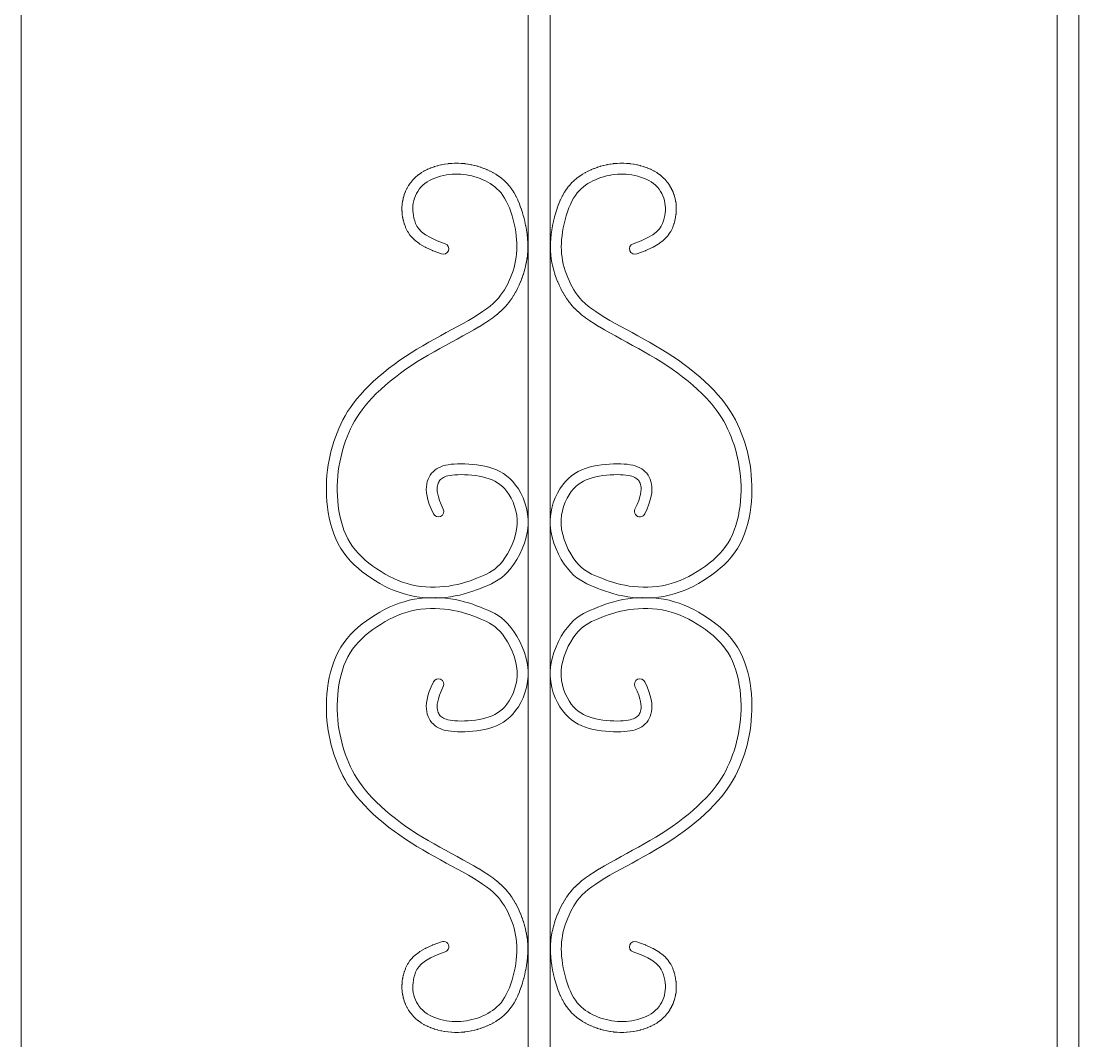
# Model space of a CAD drawing. Header units: millimetres. Extents: x -25 to 4147, y 0 to 2650.
# Drawn here: x 2557.7 to 3044.3, y 1270.4 to 1739.7 of the extents above; entities that cross this region are included whole.
import ezdxf

# ---------------------------------------------------------------- set-up
doc = ezdxf.new("R2010")
doc.units = ezdxf.units.MM
doc.layers.add('ceco.net 340', color=7, linetype='Continuous', lineweight=5)

msp = doc.modelspace()

# ---------------------------------------------------------------- linework, layer by layer
at = {"layer": 'ceco.net 340'}
for p, q in [((2557.7, 2250), (2557.7, 488.65)), ((2791.01, 2250), (2791.01, 488.65)), ((2801.01, 2250), (2801.01, 488.65)), ((3034.32, 2250), (3034.32, 488.65)), ((3044.32, 2250), (3044.32, 488.65))]:
    msp.add_line(p, q, dxfattribs=at)
for points in [[(2751.06, 1632.58), (2747.27, 1634, -0.018526), (2746.93, 1634.15), (2743.92, 1635.54, -0.02401), (2743.5, 1635.77), (2741.17, 1637.13, -0.03058), (2740.66, 1637.47), (2738.92, 1638.81, -0.037109), (2738.36, 1639.31), (2737.09, 1640.62, -0.040944), (2736.58, 1641.25), (2735.69, 1642.53, -0.03872), (2735.3, 1643.2), (2734.69, 1644.46, -0.02899), (2734.47, 1644.99), (2734.04, 1646.23, -0.016625), (2733.94, 1646.55), (2733.6, 1647.76, -0.014695), (2733.53, 1648.05), (2733.28, 1649.24, -0.015749), (2733.22, 1649.55), (2733.05, 1650.73, -0.016704), (2733.01, 1651.06), (2732.92, 1652.22, -0.017506), (2732.9, 1652.57), (2732.89, 1653.71, -0.018102), (2732.9, 1654.08), (2732.97, 1655.21, -0.01845), (2733.01, 1655.57), (2733.16, 1656.69, -0.018524), (2733.23, 1657.05), (2733.46, 1658.16, -0.018452), (2733.55, 1658.52), (2733.87, 1659.62, -0.018802), (2733.99, 1659.97), (2734.4, 1661.05, -0.019374), (2734.55, 1661.41), (2735.04, 1662.46, -0.020024), (2735.23, 1662.82), (2735.81, 1663.84, -0.020714), (2736.03, 1664.19), (2736.7, 1665.17, -0.021397), (2736.95, 1665.52), (2737.72, 1666.45, -0.022021), (2738.01, 1666.78), (2738.87, 1667.65, -0.022531), (2739.2, 1667.96), (2740.15, 1668.77, -0.022367), (2740.5, 1669.05), (2741.55, 1669.79, -0.020214), (2741.89, 1670.01), (2743.01, 1670.69, -0.017942), (2743.33, 1670.86), (2744.53, 1671.46, -0.016078), (2744.82, 1671.59), (2746.08, 1672.13, -0.01459), (2746.35, 1672.23), (2747.65, 1672.69, -0.01344), (2747.9, 1672.78), (2749.23, 1673.17, -0.012596), (2749.47, 1673.24), (2750.82, 1673.56, -0.012037), (2751.05, 1673.62), (2752.4, 1673.87, -0.011796), (2752.63, 1673.91), (2753.97, 1674.11, -0.01186), (2754.2, 1674.13), (2755.53, 1674.26, -0.011906), (2755.77, 1674.28), (2757.08, 1674.34, -0.011871), (2757.32, 1674.35), (2758.63, 1674.35, -0.011755), (2758.87, 1674.34), (2760.17, 1674.28, -0.01156), (2760.4, 1674.26), (2761.69, 1674.14, -0.011293), (2761.92, 1674.12), (2763.21, 1673.94, -0.01096), (2763.42, 1673.9), (2764.71, 1673.67, -0.010625), (2764.92, 1673.62), (2766.2, 1673.33, -0.010507), (2766.4, 1673.28), (2767.67, 1672.93, -0.010519), (2767.88, 1672.87), (2769.13, 1672.47, -0.010613), (2769.34, 1672.4), (2770.58, 1671.95, -0.010791), (2770.78, 1671.87), (2771.99, 1671.37, -0.011052), (2772.19, 1671.28), (2773.38, 1670.72, -0.011398), (2773.59, 1670.62), (2774.74, 1670.01, -0.011831), (2774.95, 1669.9), (2776.06, 1669.24, -0.012624), (2776.28, 1669.11), (2777.35, 1668.4, -0.014451), (2777.59, 1668.24), (2778.62, 1667.47, -0.016231), (2778.87, 1667.27), (2779.86, 1666.43, -0.017546), (2780.12, 1666.19), (2781.06, 1665.27, -0.018298), (2781.32, 1665), (2782.22, 1663.98, -0.018454), (2782.45, 1663.7), (2783.31, 1662.57, -0.01805), (2783.52, 1662.27), (2784.33, 1661.02, -0.017188), (2784.51, 1660.72), (2785.28, 1659.34, -0.015683), (2785.42, 1659.06), (2786.15, 1657.53, -0.013181), (2786.26, 1657.29), (2786.94, 1655.65, -0.01117), (2787.02, 1655.44), (2787.66, 1653.69, -0.009782), (2787.72, 1653.51), (2788.3, 1651.7, -0.008856), (2788.35, 1651.53), (2788.87, 1649.67, -0.008297), (2788.91, 1649.51), (2789.37, 1647.64, -0.008056), (2789.41, 1647.48), (2789.8, 1645.61, -0.008123), (2789.83, 1645.45), (2790.16, 1643.62, -0.008556), (2790.18, 1643.45), (2790.44, 1641.67, -0.00932), (2790.46, 1641.48), (2790.64, 1639.75, -0.010075), (2790.66, 1639.55), (2790.77, 1637.87, -0.010733), (2790.78, 1637.65), (2790.81, 1636, -0.011254), (2790.81, 1635.78), (2790.77, 1634.15, -0.011605), (2790.76, 1633.92), (2790.65, 1632.32, -0.011758), (2790.63, 1632.09), (2790.44, 1630.51, -0.011701), (2790.41, 1630.27), (2790.14, 1628.7, -0.011388), (2790.1, 1628.47), (2789.77, 1626.9, -0.010808), (2789.72, 1626.69), (2789.31, 1625.12, -0.010278), (2789.26, 1624.92), (2788.78, 1623.37, -0.009859), (2788.72, 1623.18), (2788.19, 1621.64, -0.009545), (2788.12, 1621.46), (2787.54, 1619.96, -0.009335), (2787.47, 1619.78), (2786.82, 1618.3, -0.009229), (2786.75, 1618.14), (2786.06, 1616.7, -0.00923), (2785.98, 1616.53), (2785.25, 1615.14, -0.009723), (2785.15, 1614.97), (2784.38, 1613.62, -0.011671), (2784.26, 1613.42), (2783.42, 1612.12, -0.013556), (2783.27, 1611.89), (2782.36, 1610.62, -0.014792), (2782.18, 1610.39), (2781.16, 1609.14, -0.015289), (2780.96, 1608.9), (2779.82, 1607.67, -0.015076), (2779.61, 1607.45), (2778.33, 1606.21, -0.014282), (2778.12, 1606.02), (2776.67, 1604.78, -0.013091), (2776.47, 1604.61), (2774.84, 1603.35, -0.011392), (2774.66, 1603.22), (2772.82, 1601.93, -0.008802), (2772.68, 1601.83), (2770.66, 1600.52, -0.006609), (2770.55, 1600.45), (2768.37, 1599.11, -0.004919), (2768.29, 1599.06), (2765.97, 1597.7, -0.003568), (2765.91, 1597.66), (2763.48, 1596.28, -0.002447), (2763.44, 1596.26), (2760.91, 1594.86, -0.001481), (2760.89, 1594.84), (2758.29, 1593.42, -0.000613), (2758.28, 1593.41), (2755.64, 1591.97), (2752.98, 1590.52), (2750.31, 1589.06), (2747.66, 1587.57), (2745.01, 1586.05), (2742.39, 1584.49), (2739.8, 1582.89), (2737.24, 1581.23), (2734.73, 1579.52), (2732.26, 1577.75), (2729.85, 1575.92), (2727.51, 1574.04), (2725.26, 1572.12), (2723.12, 1570.2), (2721.1, 1568.28), (2719.22, 1566.37), (2717.5, 1564.5), (2715.95, 1562.68), (2714.55, 1560.89), (2713.29, 1559.12), (2712.15, 1557.37), (2711.11, 1555.63), (2710.15, 1553.87), (2709.27, 1552.09), (2708.45, 1550.29), (2707.69, 1548.45), (2706.97, 1546.58), (2706.32, 1544.69), (2705.72, 1542.77), (2705.18, 1540.81), (2704.7, 1538.81), (2704.28, 1536.77), (2703.92, 1534.68), (2703.62, 1532.54), (2703.38, 1530.36), (2703.22, 1528.15), (2703.13, 1525.9), (2703.12, 1523.62), (2703.18, 1521.33), (2703.34, 1519.02), (2703.58, 1516.71), (2703.91, 1514.39), (2704.34, 1512.09), (2704.87, 1509.83), (2705.5, 1507.62), (2706.23, 1505.48), (2707.06, 1503.43), (2708, 1501.48), (2709.04, 1499.64), (2710.2, 1497.91), (2711.48, 1496.26), (2712.88, 1494.67), (2714.39, 1493.15), (2716.01, 1491.69), (2717.72, 1490.29), (2719.51, 1488.95), (2721.38, 1487.66), (2723.28, 1486.43), (2725.22, 1485.27), (2727.18, 1484.2), (2729.17, 1483.22), (2731.18, 1482.34), (2733.21, 1481.57), (2735.27, 1480.9), (2737.36, 1480.35), (2739.48, 1479.91), (2741.65, 1479.59), (2743.83, 1479.37), (2746.03, 1479.25), (2748.22, 1479.24), (2750.38, 1479.32), (2752.49, 1479.49), (2754.53, 1479.75), (2756.5, 1480.08), (2758.41, 1480.49), (2760.27, 1480.95), (2762.07, 1481.48), (2763.82, 1482.05), (2765.53, 1482.66), (2767.21, 1483.3), (2768.85, 1483.96), (2770.4, 1484.62), (2771.85, 1485.28), (2773.18, 1485.97), (2774.43, 1486.72), (2775.62, 1487.56), (2776.77, 1488.52), (2777.93, 1489.66), (2779.1, 1491.03), (2780.29, 1492.67), (2781.47, 1494.55), (2782.59, 1496.63), (2783.61, 1498.84), (2784.48, 1501.14), (2785.17, 1503.47), (2785.66, 1505.78), (2785.91, 1508.01), (2785.93, 1510.18), (2785.73, 1512.31), (2785.33, 1514.4), (2784.75, 1516.41), (2784.02, 1518.32), (2783.17, 1520.12), (2782.21, 1521.76), (2781.2, 1523.22), (2780.16, 1524.49), (2779.1, 1525.57), (2778, 1526.5), (2776.87, 1527.3), (2775.67, 1528), (2774.39, 1528.61), (2773.03, 1529.13), (2771.56, 1529.59), (2770, 1529.99), (2768.36, 1530.32), (2766.69, 1530.58), (2765, 1530.78), (2763.32, 1530.91), (2761.68, 1530.99), (2760.11, 1531.01), (2758.63, 1530.99), (2757.28, 1530.91), (2756.07, 1530.8), (2755.01, 1530.65), (2754.08, 1530.46), (2753.28, 1530.24), (2752.6, 1529.99), (2752.02, 1529.73), (2751.52, 1529.44), (2751.08, 1529.12), (2750.69, 1528.79), (2750.35, 1528.42), (2750.06, 1528.02), (2749.79, 1527.58), (2749.56, 1527.07), (2749.37, 1526.48), (2749.21, 1525.81), (2749.12, 1525.06), (2749.09, 1524.22), (2749.15, 1523.24), (2749.34, 1522.09), (2749.67, 1520.73), (2750.19, 1519.15), (2750.91, 1517.32), (2751.92, 1515.13)], [(2840.96, 1632.58), (2844.75, 1634, 0.018526), (2845.09, 1634.15), (2848.09, 1635.54, 0.02401), (2848.52, 1635.77), (2850.85, 1637.13, 0.03058), (2851.35, 1637.47), (2853.1, 1638.81, 0.037109), (2853.65, 1639.31), (2854.92, 1640.62, 0.040944), (2855.44, 1641.25), (2856.33, 1642.53, 0.03872), (2856.72, 1643.2), (2857.33, 1644.46, 0.02899), (2857.55, 1644.99), (2857.98, 1646.23, 0.016625), (2858.08, 1646.55), (2858.41, 1647.76, 0.014695), (2858.48, 1648.05), (2858.74, 1649.24, 0.015749), (2858.79, 1649.55), (2858.97, 1650.73, 0.016704), (2859.01, 1651.06), (2859.1, 1652.22, 0.017506), (2859.11, 1652.57), (2859.12, 1653.71, 0.018102), (2859.12, 1654.08), (2859.04, 1655.21, 0.01845), (2859.01, 1655.57), (2858.85, 1656.69, 0.018524), (2858.79, 1657.05), (2858.55, 1658.16, 0.018452), (2858.46, 1658.52), (2858.14, 1659.62, 0.018802), (2858.02, 1659.97), (2857.62, 1661.05, 0.019374), (2857.47, 1661.41), (2856.98, 1662.46, 0.020024), (2856.79, 1662.82), (2856.21, 1663.84, 0.020714), (2855.99, 1664.19), (2855.32, 1665.17, 0.021397), (2855.06, 1665.52), (2854.3, 1666.45, 0.022021), (2854.01, 1666.78), (2853.15, 1667.65, 0.022531), (2852.82, 1667.96), (2851.87, 1668.77, 0.022367), (2851.52, 1669.05), (2850.47, 1669.79, 0.020214), (2850.13, 1670.01), (2849, 1670.69, 0.017942), (2848.69, 1670.86), (2847.49, 1671.46, 0.016078), (2847.2, 1671.59), (2845.94, 1672.13, 0.01459), (2845.67, 1672.23), (2844.37, 1672.69, 0.01344), (2844.12, 1672.78), (2842.79, 1673.17, 0.012596), (2842.55, 1673.24), (2841.2, 1673.56, 0.012037), (2840.97, 1673.62), (2839.62, 1673.87, 0.011796), (2839.39, 1673.91), (2838.05, 1674.11, 0.01186), (2837.82, 1674.13), (2836.49, 1674.26, 0.011906), (2836.25, 1674.28), (2834.93, 1674.34, 0.011871), (2834.7, 1674.35), (2833.39, 1674.35, 0.011755), (2833.15, 1674.34), (2831.85, 1674.28, 0.01156), (2831.62, 1674.26), (2830.32, 1674.14, 0.011293), (2830.1, 1674.12), (2828.81, 1673.94, 0.01096), (2828.59, 1673.9), (2827.31, 1673.67, 0.010625), (2827.1, 1673.62), (2825.82, 1673.33, 0.010507), (2825.62, 1673.28), (2824.34, 1672.93, 0.010519), (2824.14, 1672.87), (2822.88, 1672.47, 0.010613), (2822.68, 1672.4), (2821.44, 1671.95, 0.010791), (2821.24, 1671.87), (2820.03, 1671.37, 0.011052), (2819.82, 1671.28), (2818.64, 1670.72, 0.011398), (2818.43, 1670.62), (2817.28, 1670.01, 0.011831), (2817.07, 1669.9), (2815.95, 1669.24, 0.012624), (2815.74, 1669.11), (2814.67, 1668.4, 0.014451), (2814.43, 1668.24), (2813.4, 1667.47, 0.016231), (2813.14, 1667.27), (2812.16, 1666.43, 0.017546), (2811.9, 1666.19), (2810.95, 1665.27, 0.018298), (2810.7, 1665), (2809.8, 1663.98, 0.018454), (2809.57, 1663.7), (2808.71, 1662.57, 0.01805), (2808.5, 1662.27), (2807.69, 1661.02, 0.017188), (2807.51, 1660.72), (2806.74, 1659.34, 0.015683), (2806.59, 1659.06), (2805.86, 1657.53, 0.013181), (2805.76, 1657.29), (2805.07, 1655.65, 0.01117), (2804.99, 1655.44), (2804.36, 1653.69, 0.009782), (2804.3, 1653.51), (2803.72, 1651.7, 0.008856), (2803.67, 1651.53), (2803.15, 1649.67, 0.008297), (2803.11, 1649.51), (2802.65, 1647.64, 0.008056), (2802.61, 1647.48), (2802.22, 1645.61, 0.008123), (2802.19, 1645.45), (2801.86, 1643.62, 0.008556), (2801.83, 1643.45), (2801.58, 1641.67, 0.00932), (2801.56, 1641.48), (2801.38, 1639.75, 0.010075), (2801.36, 1639.55), (2801.25, 1637.87, 0.010733), (2801.24, 1637.65), (2801.21, 1636, 0.011254), (2801.21, 1635.78), (2801.25, 1634.15, 0.011605), (2801.26, 1633.92), (2801.37, 1632.32, 0.011758), (2801.39, 1632.09), (2801.58, 1630.51, 0.011701), (2801.61, 1630.27), (2801.87, 1628.7, 0.011388), (2801.92, 1628.47), (2802.25, 1626.9, 0.010808), (2802.3, 1626.69), (2802.71, 1625.12, 0.010278), (2802.76, 1624.92), (2803.23, 1623.37, 0.009859), (2803.29, 1623.18), (2803.83, 1621.64, 0.009545), (2803.89, 1621.46), (2804.48, 1619.96, 0.009335), (2804.55, 1619.78), (2805.19, 1618.3, 0.009229), (2805.27, 1618.14), (2805.96, 1616.7, 0.00923), (2806.04, 1616.53), (2806.77, 1615.14, 0.009723), (2806.87, 1614.97), (2807.64, 1613.62, 0.011671), (2807.76, 1613.42), (2808.59, 1612.12, 0.013556), (2808.75, 1611.89), (2809.66, 1610.62, 0.014792), (2809.84, 1610.39), (2810.86, 1609.14, 0.015289), (2811.05, 1608.9), (2812.19, 1607.67, 0.015076), (2812.4, 1607.45), (2813.69, 1606.21, 0.014282), (2813.9, 1606.02), (2815.34, 1604.78, 0.013091), (2815.55, 1604.61), (2817.18, 1603.35, 0.011392), (2817.36, 1603.22), (2819.19, 1601.93, 0.008802), (2819.34, 1601.83), (2821.35, 1600.52, 0.006609), (2821.47, 1600.45), (2823.64, 1599.11, 0.004919), (2823.73, 1599.06), (2826.04, 1597.7, 0.003568), (2826.11, 1597.66), (2828.54, 1596.28, 0.002447), (2828.58, 1596.26), (2831.11, 1594.86, 0.001481), (2831.13, 1594.84), (2833.73, 1593.42, 0.000613), (2833.74, 1593.41), (2836.38, 1591.97), (2839.04, 1590.52), (2841.71, 1589.06), (2844.36, 1587.57), (2847.01, 1586.05), (2849.63, 1584.49), (2852.22, 1582.89), (2854.78, 1581.23), (2857.29, 1579.52), (2859.76, 1577.75), (2862.17, 1575.92), (2864.51, 1574.04), (2866.76, 1572.12), (2868.9, 1570.2), (2870.92, 1568.28), (2872.8, 1566.37), (2874.52, 1564.5), (2876.07, 1562.68), (2877.46, 1560.89), (2878.73, 1559.12), (2879.87, 1557.37), (2880.91, 1555.63), (2881.86, 1553.87), (2882.74, 1552.09), (2883.57, 1550.29), (2884.33, 1548.45), (2885.04, 1546.58), (2885.7, 1544.69), (2886.3, 1542.77), (2886.84, 1540.81), (2887.32, 1538.81), (2887.74, 1536.77), (2888.1, 1534.68), (2888.4, 1532.54), (2888.63, 1530.36), (2888.8, 1528.15), (2888.89, 1525.9), (2888.9, 1523.62), (2888.83, 1521.33), (2888.68, 1519.02), (2888.44, 1516.71), (2888.1, 1514.39), (2887.68, 1512.09), (2887.15, 1509.83), (2886.52, 1507.62), (2885.79, 1505.48), (2884.96, 1503.43), (2884.02, 1501.48), (2882.98, 1499.64), (2881.82, 1497.91), (2880.54, 1496.26), (2879.14, 1494.67), (2877.62, 1493.15), (2876.01, 1491.69), (2874.3, 1490.29), (2872.5, 1488.95), (2870.64, 1487.66), (2868.74, 1486.43), (2866.8, 1485.27), (2864.84, 1484.2), (2862.85, 1483.22), (2860.84, 1482.34), (2858.8, 1481.57), (2856.75, 1480.9), (2854.66, 1480.35), (2852.54, 1479.91), (2850.37, 1479.59), (2848.18, 1479.37), (2845.99, 1479.25), (2843.8, 1479.24), (2841.64, 1479.32), (2839.53, 1479.49), (2837.49, 1479.75), (2835.51, 1480.08), (2833.6, 1480.49), (2831.75, 1480.95), (2829.95, 1481.48), (2828.2, 1482.05), (2826.48, 1482.66), (2824.81, 1483.3), (2823.17, 1483.96), (2821.61, 1484.62), (2820.17, 1485.28), (2818.84, 1485.97), (2817.59, 1486.72), (2816.4, 1487.56), (2815.24, 1488.52), (2814.09, 1489.66), (2812.92, 1491.03), (2811.72, 1492.67), (2810.54, 1494.55), (2809.42, 1496.63), (2808.41, 1498.84), (2807.54, 1501.14), (2806.84, 1503.47), (2806.36, 1505.78), (2806.1, 1508.01), (2806.09, 1510.18), (2806.29, 1512.31), (2806.69, 1514.4), (2807.26, 1516.41), (2807.99, 1518.32), (2808.85, 1520.12), (2809.8, 1521.76), (2810.82, 1523.22), (2811.86, 1524.49), (2812.92, 1525.57), (2814.01, 1526.5), (2815.15, 1527.3), (2816.35, 1528), (2817.62, 1528.61), (2818.99, 1529.13), (2820.46, 1529.59), (2822.02, 1529.99), (2823.65, 1530.32), (2825.33, 1530.58), (2827.02, 1530.78), (2828.7, 1530.91), (2830.34, 1530.99), (2831.91, 1531.01), (2833.39, 1530.99), (2834.74, 1530.91), (2835.94, 1530.8), (2837.01, 1530.65), (2837.94, 1530.46), (2838.73, 1530.24), (2839.42, 1529.99), (2840, 1529.73), (2840.5, 1529.44), (2840.94, 1529.12), (2841.33, 1528.79), (2841.66, 1528.42), (2841.96, 1528.02), (2842.22, 1527.58), (2842.46, 1527.07), (2842.65, 1526.48), (2842.81, 1525.81), (2842.9, 1525.06), (2842.93, 1524.22), (2842.86, 1523.24), (2842.68, 1522.09), (2842.35, 1520.73), (2841.83, 1519.15), (2841.11, 1517.32), (2840.1, 1515.13)], [(2751.06, 1316.07), (2747.27, 1314.64, 0.018526), (2746.93, 1314.5), (2743.92, 1313.1, 0.02401), (2743.5, 1312.88), (2741.17, 1311.51, 0.03058), (2740.66, 1311.17), (2738.92, 1309.83, 0.037109), (2738.36, 1309.34), (2737.09, 1308.03, 0.040944), (2736.58, 1307.4), (2735.69, 1306.11, 0.03872), (2735.3, 1305.45), (2734.69, 1304.19, 0.02899), (2734.47, 1303.65), (2734.04, 1302.41, 0.016625), (2733.94, 1302.1), (2733.6, 1300.88, 0.014695), (2733.53, 1300.6), (2733.28, 1299.4, 0.015749), (2733.22, 1299.09), (2733.05, 1297.92, 0.016704), (2733.01, 1297.58), (2732.92, 1296.43, 0.017506), (2732.9, 1296.08), (2732.89, 1294.93, 0.018102), (2732.9, 1294.57), (2732.97, 1293.44, 0.01845), (2733.01, 1293.07), (2733.16, 1291.96, 0.018524), (2733.23, 1291.59), (2733.46, 1290.48, 0.018452), (2733.55, 1290.13), (2733.87, 1289.03, 0.018802), (2733.99, 1288.67), (2734.4, 1287.59, 0.019374), (2734.55, 1287.24), (2735.04, 1286.18, 0.020024), (2735.23, 1285.83), (2735.81, 1284.8, 0.020714), (2736.03, 1284.45), (2736.7, 1283.47, 0.021397), (2736.95, 1283.13), (2737.72, 1282.2, 0.022021), (2738.01, 1281.87), (2738.87, 1280.99, 0.022531), (2739.2, 1280.68), (2740.15, 1279.87, 0.022367), (2740.5, 1279.6), (2741.55, 1278.85, 0.020214), (2741.89, 1278.63), (2743.01, 1277.96, 0.017942), (2743.33, 1277.79), (2744.53, 1277.19, 0.016078), (2744.82, 1277.05), (2746.08, 1276.52, 0.01459), (2746.35, 1276.41), (2747.65, 1275.95, 0.01344), (2747.9, 1275.87), (2749.23, 1275.47, 0.012596), (2749.47, 1275.41), (2750.82, 1275.08, 0.012037), (2751.05, 1275.03), (2752.4, 1274.77, 0.011796), (2752.63, 1274.73), (2753.97, 1274.54, 0.01186), (2754.2, 1274.51), (2755.53, 1274.38, 0.011906), (2755.77, 1274.37), (2757.08, 1274.3, 0.011871), (2757.32, 1274.3), (2758.63, 1274.3, 0.011755), (2758.87, 1274.3), (2760.17, 1274.36, 0.01156), (2760.4, 1274.38), (2761.69, 1274.5, 0.011293), (2761.92, 1274.53), (2763.21, 1274.71, 0.01096), (2763.42, 1274.74), (2764.71, 1274.98, 0.010625), (2764.92, 1275.02), (2766.2, 1275.31, 0.010507), (2766.4, 1275.36), (2767.67, 1275.71, 0.010519), (2767.88, 1275.77), (2769.13, 1276.17, 0.010613), (2769.34, 1276.24), (2770.58, 1276.69, 0.010791), (2770.78, 1276.77), (2771.99, 1277.28, 0.011052), (2772.19, 1277.37), (2773.38, 1277.93, 0.011398), (2773.59, 1278.03), (2774.74, 1278.63, 0.011831), (2774.95, 1278.75), (2776.06, 1279.4, 0.012624), (2776.28, 1279.54), (2777.35, 1280.24, 0.014451), (2777.59, 1280.41), (2778.62, 1281.18, 0.016231), (2778.87, 1281.38), (2779.86, 1282.22, 0.017546), (2780.12, 1282.45), (2781.06, 1283.38, 0.018298), (2781.32, 1283.64), (2782.22, 1284.66, 0.018454), (2782.45, 1284.95), (2783.31, 1286.08, 0.01805), (2783.52, 1286.37), (2784.33, 1287.63, 0.017188), (2784.51, 1287.92), (2785.28, 1289.31, 0.015683), (2785.42, 1289.59), (2786.15, 1291.11, 0.013181), (2786.26, 1291.35), (2786.94, 1293, 0.01117), (2787.02, 1293.21), (2787.66, 1294.95, 0.009782), (2787.72, 1295.14), (2788.3, 1296.95, 0.008856), (2788.35, 1297.12), (2788.87, 1298.97, 0.008297), (2788.91, 1299.13), (2789.37, 1301.01, 0.008056), (2789.41, 1301.17), (2789.8, 1303.03, 0.008123), (2789.83, 1303.19), (2790.16, 1305.03, 0.008556), (2790.18, 1305.2), (2790.44, 1306.98, 0.00932), (2790.46, 1307.16), (2790.64, 1308.89, 0.010075), (2790.66, 1309.09), (2790.77, 1310.78, 0.010733), (2790.78, 1310.99), (2790.81, 1312.64, 0.011254), (2790.81, 1312.87), (2790.77, 1314.49, 0.011605), (2790.76, 1314.72), (2790.65, 1316.32, 0.011758), (2790.63, 1316.56), (2790.44, 1318.14, 0.011701), (2790.41, 1318.37), (2790.14, 1319.95, 0.011388), (2790.1, 1320.17), (2789.77, 1321.75, 0.010808), (2789.72, 1321.96), (2789.31, 1323.53, 0.010278), (2789.26, 1323.72), (2788.78, 1325.28, 0.009859), (2788.72, 1325.47), (2788.19, 1327, 0.009545), (2788.12, 1327.18), (2787.54, 1328.69, 0.009335), (2787.47, 1328.86), (2786.82, 1330.34, 0.009229), (2786.75, 1330.51), (2786.06, 1331.95, 0.00923), (2785.98, 1332.11), (2785.25, 1333.51, 0.009723), (2785.15, 1333.68), (2784.38, 1335.02, 0.011671), (2784.26, 1335.22), (2783.42, 1336.53, 0.013556), (2783.27, 1336.75), (2782.36, 1338.02, 0.014792), (2782.18, 1338.26), (2781.16, 1339.51, 0.015289), (2780.96, 1339.74), (2779.82, 1340.98, 0.015076), (2779.61, 1341.19), (2778.33, 1342.43, 0.014282), (2778.12, 1342.62), (2776.67, 1343.87, 0.013091), (2776.47, 1344.03), (2774.84, 1345.29, 0.011392), (2774.66, 1345.43), (2772.82, 1346.72, 0.008802), (2772.68, 1346.81), (2770.66, 1348.13, 0.006609), (2770.55, 1348.2), (2768.37, 1349.53, 0.004919), (2768.29, 1349.59), (2765.97, 1350.95, 0.003568), (2765.91, 1350.98), (2763.48, 1352.36, 0.002447), (2763.44, 1352.39), (2760.91, 1353.79, 0.001481), (2760.89, 1353.8), (2758.29, 1355.23, 0.000613), (2758.28, 1355.23), (2755.64, 1356.67), (2752.98, 1358.12), (2750.31, 1359.59), (2747.66, 1361.08), (2745.01, 1362.6), (2742.39, 1364.16), (2739.8, 1365.76), (2737.24, 1367.41), (2734.73, 1369.12), (2732.26, 1370.9), (2729.85, 1372.73), (2727.51, 1374.61), (2725.26, 1376.52), (2723.12, 1378.45), (2721.1, 1380.37), (2719.22, 1382.27), (2717.5, 1384.14), (2715.95, 1385.97), (2714.55, 1387.76), (2713.29, 1389.52), (2712.15, 1391.27), (2711.11, 1393.02), (2710.15, 1394.77), (2709.27, 1396.55), (2708.45, 1398.36), (2707.69, 1400.2), (2706.97, 1402.06), (2706.32, 1403.95), (2705.72, 1405.88), (2705.18, 1407.83), (2704.7, 1409.83), (2704.28, 1411.87), (2703.92, 1413.96), (2703.62, 1416.1), (2703.38, 1418.28), (2703.22, 1420.5), (2703.13, 1422.75), (2703.12, 1425.02), (2703.18, 1427.31), (2703.34, 1429.62), (2703.58, 1431.94), (2703.91, 1434.26), (2704.34, 1436.55), (2704.87, 1438.82), (2705.5, 1441.03), (2706.23, 1443.16), (2707.06, 1445.22), (2708, 1447.16), (2709.04, 1449), (2710.2, 1450.73), (2711.48, 1452.39), (2712.88, 1453.97), (2714.39, 1455.49), (2716.01, 1456.95), (2717.72, 1458.35), (2719.51, 1459.7), (2721.38, 1460.99), (2723.28, 1462.22), (2725.22, 1463.37), (2727.18, 1464.44), (2729.17, 1465.42), (2731.18, 1466.3), (2733.21, 1467.08), (2735.27, 1467.75), (2737.36, 1468.3), (2739.48, 1468.73), (2741.65, 1469.06), (2743.83, 1469.28), (2746.03, 1469.39), (2748.22, 1469.41), (2750.38, 1469.32), (2752.49, 1469.15), (2754.53, 1468.9), (2756.5, 1468.56), (2758.41, 1468.16), (2760.27, 1467.69), (2762.07, 1467.17), (2763.82, 1466.6), (2765.53, 1465.99), (2767.21, 1465.35), (2768.85, 1464.69), (2770.4, 1464.03), (2771.85, 1463.36), (2773.18, 1462.67), (2774.43, 1461.92), (2775.62, 1461.09), (2776.77, 1460.12), (2777.93, 1458.98), (2779.1, 1457.61), (2780.29, 1455.97), (2781.47, 1454.09), (2782.59, 1452.02), (2783.61, 1449.8), (2784.48, 1447.51), (2785.17, 1445.18), (2785.66, 1442.87), (2785.91, 1440.63), (2785.93, 1438.46), (2785.73, 1436.33), (2785.33, 1434.25), (2784.75, 1432.24), (2784.02, 1430.32), (2783.17, 1428.53), (2782.21, 1426.88), (2781.2, 1425.42), (2780.16, 1424.15), (2779.1, 1423.07), (2778, 1422.14), (2776.87, 1421.34), (2775.67, 1420.65), (2774.39, 1420.04), (2773.03, 1419.51), (2771.56, 1419.05), (2770, 1418.66), (2768.36, 1418.33), (2766.69, 1418.07), (2765, 1417.87), (2763.32, 1417.73), (2761.68, 1417.65), (2760.11, 1417.63), (2758.63, 1417.66), (2757.28, 1417.73), (2756.07, 1417.85), (2755.01, 1418), (2754.08, 1418.19), (2753.28, 1418.41), (2752.6, 1418.65), (2752.02, 1418.92), (2751.52, 1419.21), (2751.08, 1419.52), (2750.69, 1419.86), (2750.35, 1420.22), (2750.06, 1420.62), (2749.79, 1421.07), (2749.56, 1421.58), (2749.37, 1422.16), (2749.21, 1422.84), (2749.12, 1423.59), (2749.09, 1424.43), (2749.15, 1425.4), (2749.34, 1426.55), (2749.67, 1427.91), (2750.19, 1429.5), (2750.91, 1431.33), (2751.92, 1433.51)], [(2840.96, 1316.07), (2844.75, 1314.64, -0.018526), (2845.09, 1314.5), (2848.09, 1313.1, -0.02401), (2848.52, 1312.88), (2850.85, 1311.51, -0.03058), (2851.35, 1311.17), (2853.1, 1309.83, -0.037109), (2853.65, 1309.34), (2854.92, 1308.03, -0.040944), (2855.44, 1307.4), (2856.33, 1306.11, -0.03872), (2856.72, 1305.45), (2857.33, 1304.19, -0.02899), (2857.55, 1303.65), (2857.98, 1302.41, -0.016625), (2858.08, 1302.1), (2858.41, 1300.88, -0.014695), (2858.48, 1300.6), (2858.74, 1299.4, -0.015749), (2858.79, 1299.09), (2858.97, 1297.92, -0.016704), (2859.01, 1297.58), (2859.1, 1296.43, -0.017506), (2859.11, 1296.08), (2859.12, 1294.93, -0.018102), (2859.12, 1294.57), (2859.04, 1293.44, -0.01845), (2859.01, 1293.07), (2858.85, 1291.96, -0.018524), (2858.79, 1291.59), (2858.55, 1290.48, -0.018452), (2858.46, 1290.13), (2858.14, 1289.03, -0.018802), (2858.02, 1288.67), (2857.62, 1287.59, -0.019374), (2857.47, 1287.24), (2856.98, 1286.18, -0.020024), (2856.79, 1285.83), (2856.21, 1284.8, -0.020714), (2855.99, 1284.45), (2855.32, 1283.47, -0.021397), (2855.06, 1283.13), (2854.3, 1282.2, -0.022021), (2854.01, 1281.87), (2853.15, 1280.99, -0.022531), (2852.82, 1280.68), (2851.87, 1279.87, -0.022367), (2851.52, 1279.6), (2850.47, 1278.85, -0.020214), (2850.13, 1278.63), (2849, 1277.96, -0.017942), (2848.69, 1277.79), (2847.49, 1277.19, -0.016078), (2847.2, 1277.05), (2845.94, 1276.52, -0.01459), (2845.67, 1276.41), (2844.37, 1275.95, -0.01344), (2844.12, 1275.87), (2842.79, 1275.47, -0.012596), (2842.55, 1275.41), (2841.2, 1275.08, -0.012037), (2840.97, 1275.03), (2839.62, 1274.77, -0.011796), (2839.39, 1274.73), (2838.05, 1274.54, -0.01186), (2837.82, 1274.51), (2836.49, 1274.38, -0.011906), (2836.25, 1274.37), (2834.93, 1274.3, -0.011871), (2834.7, 1274.3), (2833.39, 1274.3, -0.011755), (2833.15, 1274.3), (2831.85, 1274.36, -0.01156), (2831.62, 1274.38), (2830.32, 1274.5, -0.011293), (2830.1, 1274.53), (2828.81, 1274.71, -0.01096), (2828.59, 1274.74), (2827.31, 1274.98, -0.010625), (2827.1, 1275.02), (2825.82, 1275.31, -0.010507), (2825.62, 1275.36), (2824.34, 1275.71, -0.010519), (2824.14, 1275.77), (2822.88, 1276.17, -0.010613), (2822.68, 1276.24), (2821.44, 1276.69, -0.010791), (2821.24, 1276.77), (2820.03, 1277.28, -0.011052), (2819.82, 1277.37), (2818.64, 1277.93, -0.011398), (2818.43, 1278.03), (2817.28, 1278.63, -0.011831), (2817.07, 1278.75), (2815.95, 1279.4, -0.012624), (2815.74, 1279.54), (2814.67, 1280.24, -0.014451), (2814.43, 1280.41), (2813.4, 1281.18, -0.016231), (2813.14, 1281.38), (2812.16, 1282.22, -0.017546), (2811.9, 1282.45), (2810.95, 1283.38, -0.018298), (2810.7, 1283.64), (2809.8, 1284.66, -0.018454), (2809.57, 1284.95), (2808.71, 1286.08, -0.01805), (2808.5, 1286.37), (2807.69, 1287.63, -0.017188), (2807.51, 1287.92), (2806.74, 1289.31, -0.015683), (2806.59, 1289.59), (2805.86, 1291.11, -0.013181), (2805.76, 1291.35), (2805.07, 1293, -0.01117), (2804.99, 1293.21), (2804.36, 1294.95, -0.009782), (2804.3, 1295.14), (2803.72, 1296.95, -0.008856), (2803.67, 1297.12), (2803.15, 1298.97, -0.008297), (2803.11, 1299.13), (2802.65, 1301.01, -0.008056), (2802.61, 1301.17), (2802.22, 1303.03, -0.008123), (2802.19, 1303.19), (2801.86, 1305.03, -0.008556), (2801.83, 1305.2), (2801.58, 1306.98, -0.00932), (2801.56, 1307.16), (2801.38, 1308.89, -0.010075), (2801.36, 1309.09), (2801.25, 1310.78, -0.010733), (2801.24, 1310.99), (2801.21, 1312.64, -0.011254), (2801.21, 1312.87), (2801.25, 1314.49, -0.011605), (2801.26, 1314.72), (2801.37, 1316.32, -0.011758), (2801.39, 1316.56), (2801.58, 1318.14, -0.011701), (2801.61, 1318.37), (2801.87, 1319.95, -0.011388), (2801.92, 1320.17), (2802.25, 1321.75, -0.010808), (2802.3, 1321.96), (2802.71, 1323.53, -0.010278), (2802.76, 1323.72), (2803.23, 1325.28, -0.009859), (2803.29, 1325.47), (2803.83, 1327, -0.009545), (2803.89, 1327.18), (2804.48, 1328.69, -0.009335), (2804.55, 1328.86), (2805.19, 1330.34, -0.009229), (2805.27, 1330.51), (2805.96, 1331.95, -0.00923), (2806.04, 1332.11), (2806.77, 1333.51, -0.009723), (2806.87, 1333.68), (2807.64, 1335.02, -0.011671), (2807.76, 1335.22), (2808.59, 1336.53, -0.013556), (2808.75, 1336.75), (2809.66, 1338.02, -0.014792), (2809.84, 1338.26), (2810.86, 1339.51, -0.015289), (2811.05, 1339.74), (2812.19, 1340.98, -0.015076), (2812.4, 1341.19), (2813.69, 1342.43, -0.014282), (2813.9, 1342.62), (2815.34, 1343.87, -0.013091), (2815.55, 1344.03), (2817.18, 1345.29, -0.011392), (2817.36, 1345.43), (2819.19, 1346.72, -0.008802), (2819.34, 1346.81), (2821.35, 1348.13, -0.006609), (2821.47, 1348.2), (2823.64, 1349.53, -0.004919), (2823.73, 1349.59), (2826.04, 1350.95, -0.003568), (2826.11, 1350.98), (2828.54, 1352.36, -0.002447), (2828.58, 1352.39), (2831.11, 1353.79, -0.001481), (2831.13, 1353.8), (2833.73, 1355.23, -0.000613), (2833.74, 1355.23), (2836.38, 1356.67), (2839.04, 1358.12), (2841.71, 1359.59), (2844.36, 1361.08), (2847.01, 1362.6), (2849.63, 1364.16), (2852.22, 1365.76), (2854.78, 1367.41), (2857.29, 1369.12), (2859.76, 1370.9), (2862.17, 1372.73), (2864.51, 1374.61), (2866.76, 1376.52), (2868.9, 1378.45), (2870.92, 1380.37), (2872.8, 1382.27), (2874.52, 1384.14), (2876.07, 1385.97), (2877.46, 1387.76), (2878.73, 1389.52), (2879.87, 1391.27), (2880.91, 1393.02), (2881.86, 1394.77), (2882.74, 1396.55), (2883.57, 1398.36), (2884.33, 1400.2), (2885.04, 1402.06), (2885.7, 1403.95), (2886.3, 1405.88), (2886.84, 1407.83), (2887.32, 1409.83), (2887.74, 1411.87), (2888.1, 1413.96), (2888.4, 1416.1), (2888.63, 1418.28), (2888.8, 1420.5), (2888.89, 1422.75), (2888.9, 1425.02), (2888.83, 1427.31), (2888.68, 1429.62), (2888.44, 1431.94), (2888.1, 1434.26), (2887.68, 1436.55), (2887.15, 1438.82), (2886.52, 1441.03), (2885.79, 1443.16), (2884.96, 1445.22), (2884.02, 1447.16), (2882.98, 1449), (2881.82, 1450.73), (2880.54, 1452.39), (2879.14, 1453.97), (2877.62, 1455.49), (2876.01, 1456.95), (2874.3, 1458.35), (2872.5, 1459.7), (2870.64, 1460.99), (2868.74, 1462.22), (2866.8, 1463.37), (2864.84, 1464.44), (2862.85, 1465.42), (2860.84, 1466.3), (2858.8, 1467.08), (2856.75, 1467.75), (2854.66, 1468.3), (2852.54, 1468.73), (2850.37, 1469.06), (2848.18, 1469.28), (2845.99, 1469.39), (2843.8, 1469.41), (2841.64, 1469.32), (2839.53, 1469.15), (2837.49, 1468.9), (2835.51, 1468.56), (2833.6, 1468.16), (2831.75, 1467.69), (2829.95, 1467.17), (2828.2, 1466.6), (2826.48, 1465.99), (2824.81, 1465.35), (2823.17, 1464.69), (2821.61, 1464.03), (2820.17, 1463.36), (2818.84, 1462.67), (2817.59, 1461.92), (2816.4, 1461.09), (2815.24, 1460.12), (2814.09, 1458.98), (2812.92, 1457.61), (2811.72, 1455.97), (2810.54, 1454.09), (2809.42, 1452.02), (2808.41, 1449.8), (2807.54, 1447.51), (2806.84, 1445.18), (2806.36, 1442.87), (2806.1, 1440.63), (2806.09, 1438.46), (2806.29, 1436.33), (2806.69, 1434.25), (2807.26, 1432.24), (2807.99, 1430.32), (2808.85, 1428.53), (2809.8, 1426.88), (2810.82, 1425.42), (2811.86, 1424.15), (2812.92, 1423.07), (2814.01, 1422.14), (2815.15, 1421.34), (2816.35, 1420.65), (2817.62, 1420.04), (2818.99, 1419.51), (2820.46, 1419.05), (2822.02, 1418.66), (2823.65, 1418.33), (2825.33, 1418.07), (2827.02, 1417.87), (2828.7, 1417.73), (2830.34, 1417.65), (2831.91, 1417.63), (2833.39, 1417.66), (2834.74, 1417.73), (2835.94, 1417.85), (2837.01, 1418), (2837.94, 1418.19), (2838.73, 1418.41), (2839.42, 1418.65), (2840, 1418.92), (2840.5, 1419.21), (2840.94, 1419.52), (2841.33, 1419.86), (2841.66, 1420.22), (2841.96, 1420.62), (2842.22, 1421.07), (2842.46, 1421.58), (2842.65, 1422.16), (2842.81, 1422.84), (2842.9, 1423.59), (2842.93, 1424.43), (2842.86, 1425.4), (2842.68, 1426.55), (2842.35, 1427.91), (2841.83, 1429.5), (2841.11, 1431.33), (2840.1, 1433.51)]]:
    msp.add_lwpolyline(points, format="xyb", dxfattribs=at)
for points in [[(2752.82, 1637.25), (2749.04, 1638.68), (2746.03, 1640.08), (2743.7, 1641.45), (2741.96, 1642.78), (2740.69, 1644.09), (2739.8, 1645.38), (2739.19, 1646.64), (2738.76, 1647.87), (2738.42, 1649.09), (2738.17, 1650.28), (2738, 1651.46), (2737.9, 1652.62), (2737.89, 1653.76), (2737.96, 1654.89), (2738.12, 1656.01), (2738.35, 1657.12), (2738.67, 1658.21), (2739.08, 1659.29), (2739.57, 1660.35), (2740.15, 1661.37), (2740.82, 1662.35), (2741.59, 1663.28), (2742.44, 1664.16), (2743.4, 1664.97), (2744.44, 1665.72), (2745.57, 1666.39), (2746.77, 1666.99), (2748.03, 1667.52), (2749.32, 1667.98), (2750.65, 1668.38), (2752, 1668.71), (2753.34, 1668.96), (2754.68, 1669.16), (2756.01, 1669.28), (2757.32, 1669.35), (2758.63, 1669.35), (2759.93, 1669.29), (2761.23, 1669.17), (2762.52, 1668.99), (2763.8, 1668.75), (2765.09, 1668.46), (2766.36, 1668.11), (2767.62, 1667.71), (2768.86, 1667.26), (2770.07, 1666.75), (2771.26, 1666.19), (2772.42, 1665.59), (2773.53, 1664.93), (2774.6, 1664.22), (2775.64, 1663.46), (2776.62, 1662.62), (2777.57, 1661.69), (2778.47, 1660.67), (2779.33, 1659.54), (2780.14, 1658.29), (2780.91, 1656.9), (2781.64, 1655.38), (2782.32, 1653.73), (2782.96, 1651.99), (2783.53, 1650.18), (2784.06, 1648.32), (2784.51, 1646.45), (2784.91, 1644.58), (2785.23, 1642.75), (2785.49, 1640.96), (2785.67, 1639.23), (2785.78, 1637.55), (2785.81, 1635.9), (2785.77, 1634.27), (2785.66, 1632.68), (2785.47, 1631.09), (2785.21, 1629.51), (2784.88, 1627.94), (2784.47, 1626.37), (2784, 1624.82), (2783.47, 1623.28), (2782.88, 1621.77), (2782.24, 1620.29), (2781.55, 1618.85), (2780.82, 1617.46), (2780.04, 1616.11), (2779.21, 1614.81), (2778.3, 1613.54), (2777.28, 1612.29), (2776.14, 1611.05), (2774.86, 1609.81), (2773.41, 1608.57), (2771.78, 1607.31), (2769.95, 1606.02), (2767.93, 1604.71), (2765.76, 1603.37), (2763.44, 1602.01), (2761.01, 1600.63), (2758.48, 1599.23), (2755.89, 1597.8), (2753.24, 1596.37), (2750.57, 1594.91), (2747.88, 1593.43), (2745.19, 1591.91), (2742.49, 1590.36), (2739.8, 1588.76), (2737.13, 1587.11), (2734.48, 1585.4), (2731.86, 1583.62), (2729.29, 1581.77), (2726.77, 1579.85), (2724.33, 1577.89), (2721.97, 1575.89), (2719.72, 1573.87), (2717.59, 1571.84), (2715.6, 1569.82), (2713.75, 1567.81), (2712.07, 1565.83), (2710.55, 1563.88), (2709.16, 1561.95), (2707.91, 1560.02), (2706.76, 1558.1), (2705.72, 1556.17), (2704.76, 1554.24), (2703.87, 1552.28), (2703.04, 1550.3), (2702.27, 1548.29), (2701.57, 1546.25), (2700.92, 1544.17), (2700.34, 1542.06), (2699.82, 1539.9), (2699.37, 1537.7), (2698.98, 1535.46), (2698.65, 1533.16), (2698.4, 1530.82), (2698.23, 1528.43), (2698.13, 1526.01), (2698.11, 1523.56), (2698.19, 1521.09), (2698.35, 1518.6), (2698.62, 1516.09), (2698.98, 1513.57), (2699.45, 1511.06), (2700.03, 1508.58), (2700.72, 1506.13), (2701.54, 1503.73), (2702.49, 1501.4), (2703.57, 1499.16), (2704.78, 1497.02), (2706.14, 1494.99), (2707.63, 1493.07), (2709.23, 1491.25), (2710.95, 1489.53), (2712.75, 1487.9), (2714.63, 1486.36), (2716.59, 1484.89), (2718.6, 1483.5), (2720.65, 1482.18), (2722.74, 1480.93), (2724.88, 1479.76), (2727.06, 1478.69), (2729.28, 1477.71), (2731.55, 1476.85), (2733.86, 1476.1), (2736.21, 1475.48), (2738.6, 1474.99), (2741.03, 1474.62), (2743.46, 1474.38), (2745.89, 1474.25), (2748.3, 1474.24), (2750.67, 1474.33), (2753, 1474.52), (2755.26, 1474.8), (2757.44, 1475.17), (2759.54, 1475.62), (2761.58, 1476.13), (2763.54, 1476.7), (2765.43, 1477.32), (2767.26, 1477.97), (2769.04, 1478.65), (2770.76, 1479.34), (2772.42, 1480.05), (2774.04, 1480.79), (2775.62, 1481.61), (2777.16, 1482.53), (2778.66, 1483.59), (2780.14, 1484.82), (2781.59, 1486.26), (2783.02, 1487.93), (2784.44, 1489.87), (2785.8, 1492.03), (2787.07, 1494.4), (2788.22, 1496.91), (2789.22, 1499.54), (2790.02, 1502.24), (2790.6, 1504.98), (2790.91, 1507.71), (2790.93, 1510.4), (2790.69, 1513.02), (2790.2, 1515.56), (2789.5, 1517.99), (2788.62, 1520.29), (2787.59, 1522.45), (2786.44, 1524.44), (2785.2, 1526.24), (2783.88, 1527.84), (2782.51, 1529.24), (2781.07, 1530.46), (2779.57, 1531.52), (2778, 1532.43), (2776.37, 1533.2), (2774.68, 1533.86), (2772.92, 1534.41), (2771.1, 1534.87), (2769.25, 1535.24), (2767.37, 1535.53), (2765.49, 1535.75), (2763.64, 1535.9), (2761.83, 1535.99), (2760.09, 1536.01), (2758.45, 1535.98), (2756.91, 1535.9), (2755.48, 1535.77), (2754.15, 1535.57), (2752.92, 1535.32), (2751.77, 1535.01), (2750.71, 1534.63), (2749.73, 1534.18), (2748.82, 1533.65), (2747.98, 1533.05), (2747.2, 1532.38), (2746.51, 1531.62), (2745.89, 1530.79), (2745.35, 1529.89), (2744.9, 1528.9), (2744.55, 1527.83), (2744.28, 1526.69), (2744.13, 1525.46), (2744.08, 1524.13), (2744.18, 1522.68), (2744.43, 1521.1), (2744.86, 1519.36), (2745.48, 1517.45), (2746.31, 1515.35), (2747.37, 1513.04)], [(2839.2, 1637.25), (2842.98, 1638.68), (2845.99, 1640.08), (2848.31, 1641.45), (2850.06, 1642.78), (2851.33, 1644.09), (2852.22, 1645.38), (2852.83, 1646.64), (2853.26, 1647.87), (2853.59, 1649.09), (2853.85, 1650.28), (2854.02, 1651.46), (2854.11, 1652.62), (2854.13, 1653.76), (2854.05, 1654.89), (2853.9, 1656.01), (2853.66, 1657.12), (2853.34, 1658.21), (2852.94, 1659.29), (2852.45, 1660.35), (2851.86, 1661.37), (2851.19, 1662.35), (2850.43, 1663.28), (2849.57, 1664.16), (2848.62, 1664.97), (2847.58, 1665.72), (2846.45, 1666.39), (2845.25, 1666.99), (2843.99, 1667.52), (2842.69, 1667.98), (2841.37, 1668.38), (2840.02, 1668.71), (2838.68, 1668.96), (2837.34, 1669.16), (2836.01, 1669.28), (2834.69, 1669.35), (2833.39, 1669.35), (2832.08, 1669.29), (2830.79, 1669.17), (2829.5, 1668.99), (2828.21, 1668.75), (2826.93, 1668.46), (2825.66, 1668.11), (2824.4, 1667.71), (2823.16, 1667.26), (2821.95, 1666.75), (2820.76, 1666.19), (2819.6, 1665.59), (2818.49, 1664.93), (2817.41, 1664.22), (2816.38, 1663.46), (2815.4, 1662.62), (2814.45, 1661.69), (2813.55, 1660.67), (2812.69, 1659.54), (2811.88, 1658.29), (2811.11, 1656.9), (2810.38, 1655.38), (2809.69, 1653.73), (2809.06, 1651.99), (2808.48, 1650.18), (2807.96, 1648.32), (2807.5, 1646.45), (2807.11, 1644.58), (2806.78, 1642.75), (2806.53, 1640.96), (2806.35, 1639.23), (2806.24, 1637.55), (2806.21, 1635.9), (2806.25, 1634.27), (2806.36, 1632.68), (2806.55, 1631.09), (2806.81, 1629.51), (2807.14, 1627.94), (2807.55, 1626.37), (2808.02, 1624.82), (2808.55, 1623.28), (2809.14, 1621.77), (2809.78, 1620.29), (2810.47, 1618.85), (2811.2, 1617.46), (2811.97, 1616.11), (2812.81, 1614.81), (2813.72, 1613.54), (2814.74, 1612.29), (2815.87, 1611.05), (2817.16, 1609.81), (2818.6, 1608.57), (2820.24, 1607.31), (2822.07, 1606.02), (2824.08, 1604.71), (2826.26, 1603.37), (2828.58, 1602.01), (2831.01, 1600.63), (2833.53, 1599.23), (2836.13, 1597.8), (2838.77, 1596.37), (2841.45, 1594.91), (2844.13, 1593.43), (2846.83, 1591.91), (2849.53, 1590.36), (2852.22, 1588.76), (2854.89, 1587.11), (2857.54, 1585.4), (2860.16, 1583.62), (2862.73, 1581.77), (2865.25, 1579.85), (2867.69, 1577.89), (2870.05, 1575.89), (2872.3, 1573.87), (2874.43, 1571.84), (2876.42, 1569.82), (2878.26, 1567.81), (2879.94, 1565.83), (2881.47, 1563.88), (2882.85, 1561.95), (2884.11, 1560.02), (2885.26, 1558.1), (2886.3, 1556.17), (2887.26, 1554.24), (2888.15, 1552.28), (2888.98, 1550.3), (2889.74, 1548.29), (2890.45, 1546.25), (2891.1, 1544.17), (2891.68, 1542.06), (2892.2, 1539.9), (2892.65, 1537.7), (2893.04, 1535.46), (2893.36, 1533.16), (2893.62, 1530.82), (2893.79, 1528.43), (2893.89, 1526.01), (2893.9, 1523.56), (2893.83, 1521.09), (2893.66, 1518.6), (2893.4, 1516.09), (2893.04, 1513.57), (2892.57, 1511.06), (2891.99, 1508.58), (2891.29, 1506.13), (2890.48, 1503.73), (2889.53, 1501.4), (2888.45, 1499.16), (2887.23, 1497.02), (2885.88, 1494.99), (2884.39, 1493.07), (2882.78, 1491.25), (2881.07, 1489.53), (2879.27, 1487.9), (2877.38, 1486.36), (2875.43, 1484.89), (2873.42, 1483.5), (2871.37, 1482.18), (2869.28, 1480.93), (2867.14, 1479.76), (2864.96, 1478.69), (2862.73, 1477.71), (2860.47, 1476.85), (2858.16, 1476.1), (2855.81, 1475.48), (2853.41, 1474.99), (2850.99, 1474.62), (2848.56, 1474.38), (2846.13, 1474.25), (2843.72, 1474.24), (2841.35, 1474.33), (2839.02, 1474.52), (2836.76, 1474.8), (2834.58, 1475.17), (2832.47, 1475.62), (2830.44, 1476.13), (2828.48, 1476.7), (2826.59, 1477.32), (2824.75, 1477.97), (2822.98, 1478.65), (2821.26, 1479.34), (2819.6, 1480.05), (2817.98, 1480.79), (2816.4, 1481.61), (2814.86, 1482.53), (2813.36, 1483.59), (2811.88, 1484.82), (2810.43, 1486.26), (2808.99, 1487.93), (2807.58, 1489.87), (2806.22, 1492.03), (2804.95, 1494.4), (2803.79, 1496.91), (2802.8, 1499.54), (2801.99, 1502.24), (2801.42, 1504.98), (2801.11, 1507.71), (2801.08, 1510.4), (2801.33, 1513.02), (2801.82, 1515.56), (2802.52, 1517.99), (2803.39, 1520.29), (2804.42, 1522.45), (2805.58, 1524.44), (2806.82, 1526.24), (2808.13, 1527.84), (2809.51, 1529.24), (2810.95, 1530.46), (2812.45, 1531.52), (2814.02, 1532.43), (2815.65, 1533.2), (2817.34, 1533.86), (2819.1, 1534.41), (2820.91, 1534.87), (2822.77, 1535.24), (2824.65, 1535.53), (2826.53, 1535.75), (2828.38, 1535.9), (2830.19, 1535.99), (2831.92, 1536.01), (2833.57, 1535.98), (2835.11, 1535.9), (2836.54, 1535.77), (2837.87, 1535.57), (2839.1, 1535.32), (2840.25, 1535.01), (2841.31, 1534.63), (2842.29, 1534.18), (2843.2, 1533.65), (2844.04, 1533.05), (2844.81, 1532.38), (2845.51, 1531.62), (2846.13, 1530.79), (2846.67, 1529.89), (2847.11, 1528.9), (2847.47, 1527.83), (2847.73, 1526.69), (2847.89, 1525.46), (2847.93, 1524.13), (2847.84, 1522.68), (2847.58, 1521.1), (2847.16, 1519.36), (2846.54, 1517.45), (2845.71, 1515.35), (2844.65, 1513.04)], [(2752.82, 1311.39), (2749.04, 1309.96), (2746.03, 1308.57), (2743.7, 1307.2), (2741.96, 1305.86), (2740.69, 1304.55), (2739.8, 1303.27), (2739.19, 1302.01), (2738.76, 1300.77), (2738.42, 1299.56), (2738.17, 1298.36), (2738, 1297.19), (2737.9, 1296.03), (2737.89, 1294.88), (2737.96, 1293.75), (2738.12, 1292.64), (2738.35, 1291.53), (2738.67, 1290.43), (2739.08, 1289.35), (2739.57, 1288.3), (2740.15, 1287.28), (2740.82, 1286.3), (2741.59, 1285.36), (2742.44, 1284.49), (2743.4, 1283.67), (2744.44, 1282.93), (2745.57, 1282.26), (2746.77, 1281.66), (2748.03, 1281.12), (2749.32, 1280.66), (2750.65, 1280.27), (2752, 1279.94), (2753.34, 1279.68), (2754.68, 1279.49), (2756.01, 1279.36), (2757.32, 1279.3), (2758.63, 1279.3), (2759.93, 1279.36), (2761.23, 1279.48), (2762.52, 1279.66), (2763.8, 1279.9), (2765.09, 1280.19), (2766.36, 1280.53), (2767.62, 1280.94), (2768.86, 1281.39), (2770.07, 1281.9), (2771.26, 1282.45), (2772.42, 1283.06), (2773.53, 1283.72), (2774.6, 1284.42), (2775.64, 1285.19), (2776.62, 1286.03), (2777.57, 1286.95), (2778.47, 1287.97), (2779.33, 1289.1), (2780.14, 1290.35), (2780.91, 1291.74), (2781.64, 1293.27), (2782.32, 1294.91), (2782.96, 1296.66), (2783.53, 1298.47), (2784.06, 1300.32), (2784.51, 1302.2), (2784.91, 1304.07), (2785.23, 1305.9), (2785.49, 1307.68), (2785.67, 1309.41), (2785.78, 1311.1), (2785.81, 1312.75), (2785.77, 1314.37), (2785.66, 1315.97), (2785.47, 1317.55), (2785.21, 1319.13), (2784.88, 1320.71), (2784.47, 1322.27), (2784, 1323.83), (2783.47, 1325.36), (2782.88, 1326.87), (2782.24, 1328.35), (2781.55, 1329.79), (2780.82, 1331.18), (2780.04, 1332.53), (2779.21, 1333.83), (2778.3, 1335.11), (2777.28, 1336.36), (2776.14, 1337.6), (2774.86, 1338.83), (2773.41, 1340.08), (2771.78, 1341.34), (2769.95, 1342.62), (2767.93, 1343.94), (2765.76, 1345.27), (2763.44, 1346.63), (2761.01, 1348.02), (2758.48, 1349.42), (2755.89, 1350.84), (2753.24, 1352.28), (2750.57, 1353.74), (2747.88, 1355.22), (2745.19, 1356.73), (2742.49, 1358.28), (2739.8, 1359.88), (2737.13, 1361.53), (2734.48, 1363.24), (2731.86, 1365.02), (2729.29, 1366.88), (2726.77, 1368.79), (2724.33, 1370.75), (2721.97, 1372.75), (2719.72, 1374.77), (2717.59, 1376.8), (2715.6, 1378.83), (2713.75, 1380.83), (2712.07, 1382.81), (2710.55, 1384.76), (2709.16, 1386.7), (2707.91, 1388.62), (2706.76, 1390.55), (2705.72, 1392.47), (2704.76, 1394.41), (2703.87, 1396.36), (2703.04, 1398.34), (2702.27, 1400.35), (2701.57, 1402.39), (2700.92, 1404.47), (2700.34, 1406.58), (2699.82, 1408.74), (2699.37, 1410.94), (2698.98, 1413.19), (2698.65, 1415.49), (2698.4, 1417.83), (2698.23, 1420.21), (2698.13, 1422.63), (2698.11, 1425.08), (2698.19, 1427.55), (2698.35, 1430.05), (2698.62, 1432.56), (2698.98, 1435.07), (2699.45, 1437.58), (2700.03, 1440.07), (2700.72, 1442.52), (2701.54, 1444.91), (2702.49, 1447.24), (2703.57, 1449.48), (2704.78, 1451.63), (2706.14, 1453.66), (2707.63, 1455.58), (2709.23, 1457.4), (2710.95, 1459.12), (2712.75, 1460.75), (2714.63, 1462.29), (2716.59, 1463.75), (2718.6, 1465.15), (2720.65, 1466.47), (2722.74, 1467.72), (2724.88, 1468.88), (2727.06, 1469.96), (2729.28, 1470.93), (2731.55, 1471.8), (2733.86, 1472.54), (2736.21, 1473.17), (2738.6, 1473.66), (2741.03, 1474.02), (2743.46, 1474.26), (2745.89, 1474.39), (2748.3, 1474.41), (2750.67, 1474.32), (2753, 1474.13), (2755.26, 1473.85), (2757.44, 1473.48), (2759.54, 1473.03), (2761.58, 1472.52), (2763.54, 1471.95), (2765.43, 1471.33), (2767.26, 1470.68), (2769.04, 1470), (2770.76, 1469.31), (2772.42, 1468.6), (2774.04, 1467.86), (2775.62, 1467.04), (2777.16, 1466.12), (2778.66, 1465.06), (2780.14, 1463.83), (2781.59, 1462.39), (2783.02, 1460.71), (2784.44, 1458.78), (2785.8, 1456.61), (2787.07, 1454.25), (2788.22, 1451.73), (2789.22, 1449.11), (2790.02, 1446.4), (2790.6, 1443.67), (2790.91, 1440.94), (2790.93, 1438.25), (2790.69, 1435.62), (2790.2, 1433.09), (2789.5, 1430.65), (2788.62, 1428.35), (2787.59, 1426.19), (2786.44, 1424.21), (2785.2, 1422.41), (2783.88, 1420.81), (2782.51, 1419.41), (2781.07, 1418.18), (2779.57, 1417.13), (2778, 1416.22), (2776.37, 1415.44), (2774.68, 1414.79), (2772.92, 1414.24), (2771.1, 1413.78), (2769.25, 1413.4), (2767.37, 1413.11), (2765.49, 1412.89), (2763.64, 1412.74), (2761.83, 1412.66), (2760.09, 1412.63), (2758.45, 1412.66), (2756.91, 1412.74), (2755.48, 1412.88), (2754.15, 1413.07), (2752.92, 1413.32), (2751.77, 1413.64), (2750.71, 1414.02), (2749.73, 1414.47), (2748.82, 1414.99), (2747.98, 1415.59), (2747.2, 1416.27), (2746.51, 1417.02), (2745.89, 1417.85), (2745.35, 1418.76), (2744.9, 1419.75), (2744.55, 1420.81), (2744.28, 1421.96), (2744.13, 1423.19), (2744.08, 1424.52), (2744.18, 1425.96), (2744.43, 1427.55), (2744.86, 1429.28), (2745.48, 1431.19), (2746.31, 1433.29), (2747.37, 1435.6)], [(2839.2, 1311.39), (2842.98, 1309.96), (2845.99, 1308.57), (2848.31, 1307.2), (2850.06, 1305.86), (2851.33, 1304.55), (2852.22, 1303.27), (2852.83, 1302.01), (2853.26, 1300.77), (2853.59, 1299.56), (2853.85, 1298.36), (2854.02, 1297.19), (2854.11, 1296.03), (2854.13, 1294.88), (2854.05, 1293.75), (2853.9, 1292.64), (2853.66, 1291.53), (2853.34, 1290.43), (2852.94, 1289.35), (2852.45, 1288.3), (2851.86, 1287.28), (2851.19, 1286.3), (2850.43, 1285.36), (2849.57, 1284.49), (2848.62, 1283.67), (2847.58, 1282.93), (2846.45, 1282.26), (2845.25, 1281.66), (2843.99, 1281.12), (2842.69, 1280.66), (2841.37, 1280.27), (2840.02, 1279.94), (2838.68, 1279.68), (2837.34, 1279.49), (2836.01, 1279.36), (2834.69, 1279.3), (2833.39, 1279.3), (2832.08, 1279.36), (2830.79, 1279.48), (2829.5, 1279.66), (2828.21, 1279.9), (2826.93, 1280.19), (2825.66, 1280.53), (2824.4, 1280.94), (2823.16, 1281.39), (2821.95, 1281.9), (2820.76, 1282.45), (2819.6, 1283.06), (2818.49, 1283.72), (2817.41, 1284.42), (2816.38, 1285.19), (2815.4, 1286.03), (2814.45, 1286.95), (2813.55, 1287.97), (2812.69, 1289.1), (2811.88, 1290.35), (2811.11, 1291.74), (2810.38, 1293.27), (2809.69, 1294.91), (2809.06, 1296.66), (2808.48, 1298.47), (2807.96, 1300.32), (2807.5, 1302.2), (2807.11, 1304.07), (2806.78, 1305.9), (2806.53, 1307.68), (2806.35, 1309.41), (2806.24, 1311.1), (2806.21, 1312.75), (2806.25, 1314.37), (2806.36, 1315.97), (2806.55, 1317.55), (2806.81, 1319.13), (2807.14, 1320.71), (2807.55, 1322.27), (2808.02, 1323.83), (2808.55, 1325.36), (2809.14, 1326.87), (2809.78, 1328.35), (2810.47, 1329.79), (2811.2, 1331.18), (2811.97, 1332.53), (2812.81, 1333.83), (2813.72, 1335.11), (2814.74, 1336.36), (2815.87, 1337.6), (2817.16, 1338.83), (2818.6, 1340.08), (2820.24, 1341.34), (2822.07, 1342.62), (2824.08, 1343.94), (2826.26, 1345.27), (2828.58, 1346.63), (2831.01, 1348.02), (2833.53, 1349.42), (2836.13, 1350.84), (2838.77, 1352.28), (2841.45, 1353.74), (2844.13, 1355.22), (2846.83, 1356.73), (2849.53, 1358.28), (2852.22, 1359.88), (2854.89, 1361.53), (2857.54, 1363.24), (2860.16, 1365.02), (2862.73, 1366.88), (2865.25, 1368.79), (2867.69, 1370.75), (2870.05, 1372.75), (2872.3, 1374.77), (2874.43, 1376.8), (2876.42, 1378.83), (2878.26, 1380.83), (2879.94, 1382.81), (2881.47, 1384.76), (2882.85, 1386.7), (2884.11, 1388.62), (2885.26, 1390.55), (2886.3, 1392.47), (2887.26, 1394.41), (2888.15, 1396.36), (2888.98, 1398.34), (2889.74, 1400.35), (2890.45, 1402.39), (2891.1, 1404.47), (2891.68, 1406.58), (2892.2, 1408.74), (2892.65, 1410.94), (2893.04, 1413.19), (2893.36, 1415.49), (2893.62, 1417.83), (2893.79, 1420.21), (2893.89, 1422.63), (2893.9, 1425.08), (2893.83, 1427.55), (2893.66, 1430.05), (2893.4, 1432.56), (2893.04, 1435.07), (2892.57, 1437.58), (2891.99, 1440.07), (2891.29, 1442.52), (2890.48, 1444.91), (2889.53, 1447.24), (2888.45, 1449.48), (2887.23, 1451.63), (2885.88, 1453.66), (2884.39, 1455.58), (2882.78, 1457.4), (2881.07, 1459.12), (2879.27, 1460.75), (2877.38, 1462.29), (2875.43, 1463.75), (2873.42, 1465.15), (2871.37, 1466.47), (2869.28, 1467.72), (2867.14, 1468.88), (2864.96, 1469.96), (2862.73, 1470.93), (2860.47, 1471.8), (2858.16, 1472.54), (2855.81, 1473.17), (2853.41, 1473.66), (2850.99, 1474.02), (2848.56, 1474.26), (2846.13, 1474.39), (2843.72, 1474.41), (2841.35, 1474.32), (2839.02, 1474.13), (2836.76, 1473.85), (2834.58, 1473.48), (2832.47, 1473.03), (2830.44, 1472.52), (2828.48, 1471.95), (2826.59, 1471.33), (2824.75, 1470.68), (2822.98, 1470), (2821.26, 1469.31), (2819.6, 1468.6), (2817.98, 1467.86), (2816.4, 1467.04), (2814.86, 1466.12), (2813.36, 1465.06), (2811.88, 1463.83), (2810.43, 1462.39), (2808.99, 1460.71), (2807.58, 1458.78), (2806.22, 1456.61), (2804.95, 1454.25), (2803.79, 1451.73), (2802.8, 1449.11), (2801.99, 1446.4), (2801.42, 1443.67), (2801.11, 1440.94), (2801.08, 1438.25), (2801.33, 1435.62), (2801.82, 1433.09), (2802.52, 1430.65), (2803.39, 1428.35), (2804.42, 1426.19), (2805.58, 1424.21), (2806.82, 1422.41), (2808.13, 1420.81), (2809.51, 1419.41), (2810.95, 1418.18), (2812.45, 1417.13), (2814.02, 1416.22), (2815.65, 1415.44), (2817.34, 1414.79), (2819.1, 1414.24), (2820.91, 1413.78), (2822.77, 1413.4), (2824.65, 1413.11), (2826.53, 1412.89), (2828.38, 1412.74), (2830.19, 1412.66), (2831.92, 1412.63), (2833.57, 1412.66), (2835.11, 1412.74), (2836.54, 1412.88), (2837.87, 1413.07), (2839.1, 1413.32), (2840.25, 1413.64), (2841.31, 1414.02), (2842.29, 1414.47), (2843.2, 1414.99), (2844.04, 1415.59), (2844.81, 1416.27), (2845.51, 1417.02), (2846.13, 1417.85), (2846.67, 1418.76), (2847.11, 1419.75), (2847.47, 1420.81), (2847.73, 1421.96), (2847.89, 1423.19), (2847.93, 1424.52), (2847.84, 1425.96), (2847.58, 1427.55), (2847.16, 1429.28), (2846.54, 1431.19), (2845.71, 1433.29), (2844.65, 1435.6)]]:
    msp.add_lwpolyline(points, dxfattribs=at)
for centre, start, end in [((2751.94, 1634.92), 249.3288, 69.3288), ((2840.08, 1634.92), 110.6712, 290.6712), ((2749.64, 1514.09), 204.6809, 24.6809), ((2842.37, 1514.09), 155.3191, 335.3191), ((2749.64, 1434.56), 335.3191, 155.3191), ((2842.37, 1434.56), 24.6809, 204.6809), ((2751.94, 1313.73), 290.6712, 110.6712), ((2840.08, 1313.73), 69.3288, 249.3288)]:
    msp.add_arc(centre, 2.5, start, end, dxfattribs=at)

doc.saveas('drawing.dxf')
